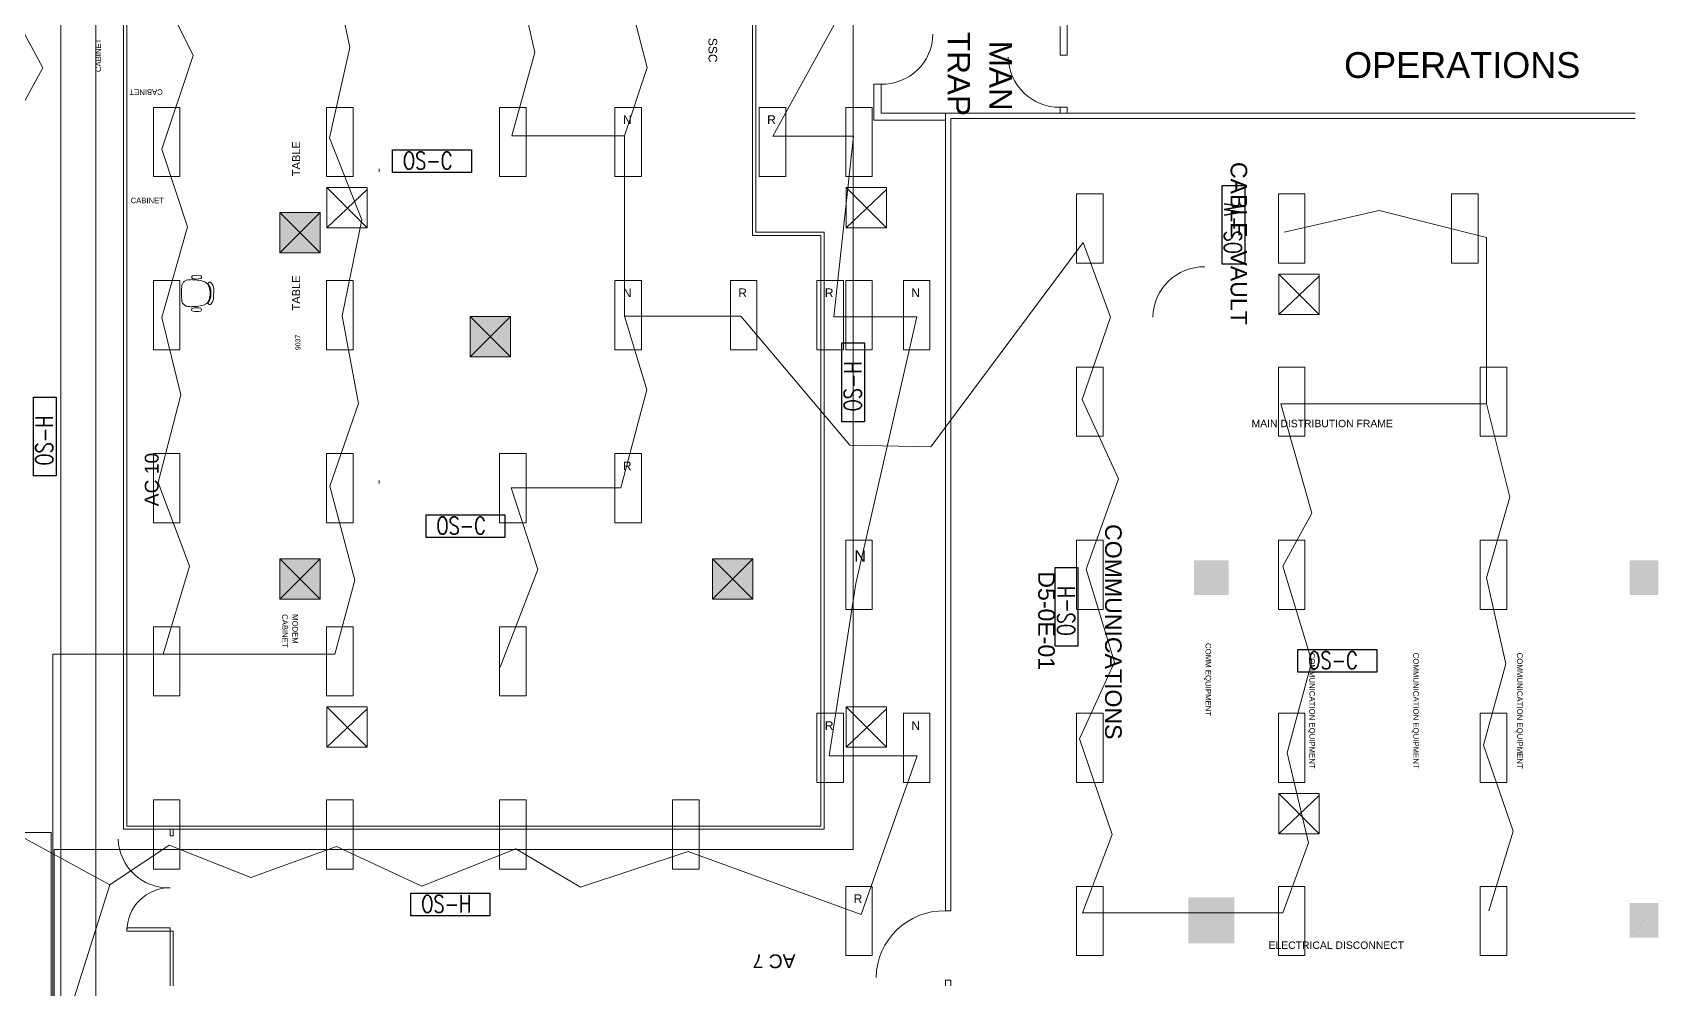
# Model space of a CAD drawing. Extents: x -6172 to 8039, y -4082 to 1639.
# Drawn here: x 850 to 1978, y -1049 to -387 of the extents above; entities that cross this region are included whole.
import ezdxf
from ezdxf.enums import TextEntityAlignment as Align

# ---------------------------------------------------------------- set-up
doc = ezdxf.new("R2010")
doc.units = 0
doc.header["$LTSCALE"] = 96
doc.header["$MEASUREMENT"] = 0
doc.layers.get('0').update_dxf_attribs({"linetype": 'CONTINUOUS', "lineweight": 0})
for name, color, linetype, lineweight in [('21', 7, 'CONTINUOUS', 0), ('38', 7, 'CONTINUOUS', 0), ('A-ANNO-RMNA', 4, 'CONTINUOUS', 0), ('A-DOOR', 2, 'CONTINUOUS', 0), ('A-FURN-BOOK', 2, 'CONTINUOUS', 0), ('A-FURN-CHAR', 3, 'CONTINUOUS', 0), ('A-GRID-COLS', 2, 'CONTINUOUS', 0), ('A-PATT-WALL', 1, 'CONTINUOUS', 0), ('A-TPM-INACTIVE', 7, 'CONTINUOUS', 0), ('A-WALL-FULL', 6, 'CONTINUOUS', 0), ('FLT-Bus 1', 10, 'CONTINUOUS', 0), ('FLT-Bus 2', 40, 'CONTINUOUS', 0), ('FLT-Bus 3', 70, 'CONTINUOUS', 0), ('FLT-Bus 4', 120, 'CONTINUOUS', 0), ('FLT-Bus 5', 150, 'CONTINUOUS', 0), ('FLT-Bus 6', 190, 'CONTINUOUS', 0), ('NTS_NOT_TO_STANDARDS', 7, 'CONTINUOUS', 0)]:
    doc.layers.add(name, color=color, linetype=linetype, lineweight=lineweight)
doc.layers.add('FLT-Occupancy-Sensor', color=160, linetype='CONTINUOUS')
doc.styles.add('ARIAL', font='ARIAL', dxfattribs={"height": 0.2})
doc.styles.add('SIM-00', font='SIMPLEX.SHX', dxfattribs={"width": 0.75})

# ---------------------------------------------------------------- blocks, each defined once
blk = doc.blocks.new('24LITE')
at = {"layer": '21', "color": 7, "linetype": 'Continuous'}
for p, q in [((1.1, 81.8), (1.1, 9.8)), ((1.1, 81.8), (28.7, 81.8)), ((28.7, 81.8), (28.7, 9.8)), ((1.1, 9.8), (28.7, 9.8))]:
    blk.add_line(p, q, dxfattribs=at)
blk = doc.blocks.new('SGRILL')
at = {"layer": '21', "color": 1, "linetype": 'Continuous'}
for p, q in [((1.5, -1.5), (43.5, -43.5)), ((1.5, -43.5), (1.5, -1.5)), ((1.5, -1.5), (43.5, -1.5)), ((1.5, -43.5), (43.5, -3.6)), ((43.5, -43.5), (43.5, -1.5)), ((1.5, -43.5), (43.5, -43.5))]:
    blk.add_line(p, q, dxfattribs=at)
blk = doc.blocks.new('ZZ000001')
at = {"layer": '21', "color": 7, "linetype": 'Continuous'}
for p, q in [((1090.8, -483), (1090.8, -481)), ((1414.3, -558.4), (1414.3, -606.4)), ((1414.3, -558.4), (1432.7, -558.4)), ((1432.7, -558.4), (1432.7, -606.4)), ((1414.3, -606.4), (1432.7, -606.4)), ((1090.8, -699.1), (1090.8, -697.1))]:
    blk.add_line(p, q, dxfattribs=at)
at = {"layer": '38', "color": 7, "linetype": 'Continuous'}
blk.add_line((1414.3, -558.4), (1432.7, -558.4), dxfattribs=at)
at = {"color": 0, "linetype": 'ByBlock', "xscale": 0.6666977108052228, "yscale": 0.6666977108052228}
for name, p in [('24LITE', (933.6, -492.9)), ('24LITE', (1053.6, -492.9)), ('24LITE', (1173.6, -492.9)), ('24LITE', (1253.6, -492.9)), ('24LITE', (1353.6, -492.9)), ('24LITE', (1413.6, -492.9)), ('SGRILL', (1053.6, -492.9)), ('SGRILL', (1413.6, -492.9)), ('24LITE', (1573.6, -552.9)), ('24LITE', (1713.6, -552.9)), ('24LITE', (1833.6, -552.9)), ('24LITE', (933.6, -612.9)), ('24LITE', (1053.6, -612.9)), ('24LITE', (1253.6, -612.9)), ('24LITE', (1333.6, -612.9)), ('24LITE', (1393.6, -612.9)), ('24LITE', (1453.6, -612.9)), ('SGRILL', (1713.6, -552.9)), ('24LITE', (1573.6, -672.9)), ('24LITE', (1713.6, -672.9)), ('24LITE', (1853.6, -672.9)), ('24LITE', (933.6, -732.9)), ('24LITE', (1053.6, -732.9)), ('24LITE', (1173.6, -732.9)), ('24LITE', (1253.6, -732.9)), ('24LITE', (1413.6, -792.9)), ('24LITE', (1573.6, -792.9)), ('24LITE', (1713.6, -792.9)), ('24LITE', (1853.6, -792.9)), ('24LITE', (933.6, -852.9)), ('24LITE', (1053.6, -852.9)), ('24LITE', (1173.6, -852.9)), ('SGRILL', (1053.6, -852.9)), ('SGRILL', (1413.6, -852.9)), ('24LITE', (1393.6, -912.9)), ('24LITE', (1453.6, -912.9)), ('24LITE', (1573.6, -912.9)), ('24LITE', (1713.6, -912.9)), ('24LITE', (1853.6, -912.9)), ('24LITE', (933.6, -972.9)), ('24LITE', (1053.6, -972.9)), ('24LITE', (1173.6, -972.9)), ('24LITE', (1293.6, -972.9)), ('SGRILL', (1713.6, -912.9)), ('24LITE', (1413.6, -1032.9)), ('24LITE', (1573.6, -1032.9)), ('24LITE', (1713.6, -1032.9)), ('24LITE', (1853.6, -1032.9))]:
    blk.add_blockref(name, p, dxfattribs=at)
at = {"layer": '21', "color": 7, "linetype": 'Continuous', "style": 'ARIAL'}
for s, height, p in [('N', 6, (1259.8, -449.9)), ('R', 6, (1359.8, -449.9)), ('N', 6, (1259.8, -569.9)), ('R', 6, (1339.8, -569.9)), ('R', 6, (1399.8, -569.9)), ('N', 6, (1459.8, -569.9)), ('R', 6, (1259.8, -689.9)), ('N', 8, (1420.3, -753.4)), ('R', 6, (1399.8, -869.9)), ('N', 6, (1459.8, -869.9)), ('R', 6, (1419.8, -989.9))]:
    blk.add_text(s, height=height, dxfattribs=at).set_placement(p)
blk = doc.blocks.new('ZZ000107')
at = {"layer": 'A-FURN-CHAR', "color": 8, "linetype": 'Continuous'}
for centre, radius, start, end in [((961.8, -553.2), 23.4, 258.3774, 268.9611), ((961.8, -552.9), 23.6, 268.9669, 279.4802), ((961.7, -552.6), 24, 279.4844, 289.8861)]:
    blk.add_arc(centre, radius, start, end, dxfattribs=at)
blk = doc.blocks.new('ZZ000108')
at = {"layer": 'A-FURN-CHAR', "color": 8, "linetype": 'Continuous'}
for centre, radius, start, end in [((959, -563), 5.14, 148.1361, 160.3199), ((958.9, -562.9), 5.04, 135.7851, 148.1339), ((958.8, -562.9), 4.96, 123.2981, 135.7797), ((958.8, -562.8), 4.91, 110.7329, 123.2886)]:
    blk.add_arc(centre, radius, start, end, dxfattribs=at)
blk = doc.blocks.new('ZZ000109')
at = {"layer": 'A-FURN-CHAR', "color": 8, "linetype": 'Continuous'}
for centre, radius, start, end in [((961.5, -581.2), 23.4, 90.2057, 100.7864), ((961.5, -581.5), 23.6, 79.6894, 90.1997), ((961.4, -581.8), 24, 69.2864, 79.6853)]:
    blk.add_arc(centre, radius, start, end, dxfattribs=at)
blk = doc.blocks.new('ZZ000110')
at = {"layer": 'A-FURN-CHAR', "color": 8, "linetype": 'Continuous'}
for centre, radius, start, end in [((968.6, -569.5), 7.59, 315.5287, 326.8773), ((968.4, -569.5), 7.73, 326.8703, 338.0796), ((968.4, -569.4), 7.8, 338.0708, 349.2058)]:
    blk.add_arc(centre, radius, start, end, dxfattribs=at)
blk = doc.blocks.new('ZZ000111')
at = {"layer": 'A-FURN-CHAR', "color": 8, "linetype": 'Continuous'}
for radius, start, end in [(1.13, 156.8686, 168.2059), (1.15, 168.2063, 179.4735), (1.16, 179.4734, 190.6764), (1.16, 190.6727, 201.8263), (1.13, 145.4681, 156.8702), (1.17, 201.8225, 212.949), (1.17, 212.9489, 224.0745), (1.16, 224.0689, 235.2199), (1.16, 235.2165, 246.4153), (1.15, 246.4151, 257.6775), (1.11, 291.8635, 303.3396), (1.14, 257.6794, 269.0117), (1.13, 269.0114, 280.4094), (1.12, 280.4106, 291.8591)]:
    blk.add_arc((973.4, -573.9), radius, start, end, dxfattribs=at)
blk = doc.blocks.new('ZZ000112')
at = {"layer": 'A-FURN-CHAR', "color": 8, "linetype": 'Continuous'}
for centre, radius, start, end in [((966.6, -568.5), 7.59, 320.8101, 330.9661), ((966.4, -568.4), 7.73, 330.9607, 340.9952), ((966.4, -568.4), 7.82, 340.9888, 350.9485)]:
    blk.add_arc(centre, radius, start, end, dxfattribs=at)
blk = doc.blocks.new('ZZ000113')
at = {"layer": 'A-FURN-CHAR', "color": 8, "linetype": 'Continuous'}
for centre, radius, start, end in [((968.6, -565), 7.59, 32.2894, 43.638), ((968.5, -565.1), 7.73, 21.087, 32.2963), ((968.4, -565.1), 7.8, 9.9612, 21.0963)]:
    blk.add_arc(centre, radius, start, end, dxfattribs=at)
blk = doc.blocks.new('ZZ000114')
at = {"layer": 'A-FURN-CHAR', "color": 8, "linetype": 'Continuous'}
for centre, radius, start, end in [((966.6, -566), 7.59, 28.201, 38.357), ((966.5, -566.1), 7.73, 18.1716, 28.2061), ((966.4, -566.1), 7.82, 8.2181, 18.1779)]:
    blk.add_arc(centre, radius, start, end, dxfattribs=at)
blk = doc.blocks.new('ZZ000115')
at = {"layer": 'A-FURN-CHAR', "color": 8, "linetype": 'Continuous'}
for radius, start, end in [(1.16, 157.3411, 168.4946), (1.16, 168.4898, 179.6928), (1.15, 179.6957, 190.9629), (1.13, 190.9599, 202.2973), (1.17, 146.2157, 157.3422), (1.13, 202.298, 213.7001), (1.17, 135.0945, 146.2202), (1.16, 123.9474, 135.0984), (1.16, 112.7509, 123.9497), (1.15, 101.4888, 112.7512), (1.14, 90.1563, 101.4887), (1.13, 78.7568, 90.1548), (1.12, 67.3091, 78.7576), (1.11, 55.8258, 67.3019)]:
    blk.add_arc((973.5, -560.7), radius, start, end, dxfattribs=at)
blk = doc.blocks.new('FLT-Occupancy Sensor Hallway')
at = {"layer": 'FLT-Occupancy-Sensor'}
blk.add_lwpolyline([(0, 0), (54.6, 0), (54.6, -15.7), (0, -15.7)], close=True, dxfattribs=at)
at = {"layer": 'FLT-Occupancy-Sensor', "insert": (7.1, -1.5), "char_height": 12, "width": 54.638, "attachment_point": 1, "style": 'SIM-00'}
blk.add_mtext('OS-H', dxfattribs=at)
blk = doc.blocks.new('FLT-Occupancy Sensor Ceiling')
at = {"layer": 'FLT-Occupancy-Sensor'}
blk.add_lwpolyline([(0, 0), (54.6, 0), (54.6, -15.7), (0, -15.7)], close=True, dxfattribs=at)
at = {"layer": 'FLT-Occupancy-Sensor', "insert": (7.1, -1.5), "char_height": 12, "width": 54.638, "attachment_point": 1, "style": 'SIM-00'}
blk.add_mtext('OS-C', dxfattribs=at)
blk = doc.blocks.new('FLT-Occupancy Sensor Wall Mount')
at = {"layer": 'FLT-Occupancy-Sensor'}
blk.add_lwpolyline([(0, 0), (54.6, 0), (54.6, -15.7), (0, -15.7)], close=True, dxfattribs=at)
at = {"layer": 'FLT-Occupancy-Sensor', "insert": (7.1, -1.5), "char_height": 12, "width": 54.638, "attachment_point": 1, "style": 'SIM-00'}
blk.add_mtext('OS-W', dxfattribs=at)

msp = doc.modelspace()

# ---------------------------------------------------------------- linework, layer by layer
at = {"layer": 'A-DOOR'}
for p, q in [((915.9, -1009.3), (915.9, -1007.1)), ((945.9, -1007.1), (915.9, -1007.1)), ((915.9, -1009.3), (945.9, -1009.3)), ((945.9, -1007.1), (945.9, -1009.3))]:
    msp.add_line(p, q, dxfattribs=at)
at = {"layer": 'A-DOOR', "const_width": 0.00174}
for points in [[(1438.8, -387.6), (1438.8, -386.4), (1474.8, -386.4), (1474.8, -387.6)], [(1438.8, -387.6), (1474.8, -387.6)], [(1563, -403.5), (1563, -402.3), (1527, -402.3), (1527, -403.5)], [(1563, -403.5), (1527, -403.5)], [(1663.3, -583.7), (1627.3, -583.7)], [(1663.3, -583.7), (1663.3, -584.9), (1627.3, -584.9), (1627.3, -583.7)], [(945.9, -943.3), (909.9, -943.3)], [(909.9, -943.3), (909.9, -945.6), (945.9, -945.6), (945.9, -943.3)], [(1483.4, -1041.6), (1483.4, -1043.3), (1435.4, -1043.3), (1435.4, -1041.6)], [(1483.4, -1041.6), (1435.4, -1041.6)]]:
    msp.add_lwpolyline(points, dxfattribs=at)
at = {"layer": 'A-DOOR'}
for centre, radius, start, end in [((1439.4, -387), 35.4, 269.0369, 359.0274), ((1562.4, -402.9), 35.4, 180.9726, 270.9631), ((1662.7, -584.3), 35.4, 89.029, 179.0233), ((944.8, -944.5), 34.9, 181.8384, 271.8419), ((945.9, -1009.3), 30, 89.9981, 180), ((1482.5, -1042.4), 47.1, 88.9301, 178.9204)]:
    msp.add_arc(centre, radius, start, end, dxfattribs=at)
at = {"layer": 'A-FURN-BOOK', "const_width": 0.00174}
msp.add_lwpolyline([(1441.7, -450.1), (1477.7, -450.1), (1477.7, -468.1), (1441.7, -468.1)], close=True, dxfattribs=at)
at = {"layer": 'A-FURN-CHAR'}
for p, q in [((974.1, -565), (974.1, -569.6)), ((976, -570.9), (976.1, -563.7))]:
    msp.add_line(p, q, dxfattribs=at)
for centre, radius, start, end in [((995.2, -567.2), 41.5, 171.8226, 188.0504), ((961.6, -556.1), 0.891, 98.9077, 256.5908), ((964.6, -545.8), 11.6, 254.0492, 283.2521), ((964.4, -566.4), 11.6, 75.9149, 104.7245), ((966.7, -556.1), 1.08, 297.4807, 62.9057), ((968.2, -563.8), 4.73, 11.7481, 67.8644), ((959.5, -567.3), 14.1, 341.3764, 18.4826), ((959.1, -571.2), 5.3, 199.755, 247.711), ((968.2, -570.7), 4.73, 291.3024, 347.4188), ((961.4, -578.6), 0.891, 102.5761, 260.2592), ((964.3, -588.9), 11.6, 75.9148, 105.1176), ((964.4, -568.3), 11.6, 254.4424, 283.252), ((966.6, -578.6), 1.08, 296.2612, 61.6861)]:
    msp.add_arc(centre, radius, start, end, dxfattribs=at)
at = {"layer": 'A-GRID-COLS'}
for p, q in [((1021.9, -539.3), (1021.9, -511.3)), ((1021.9, -511.3), (1049.9, -511.3)), ((1021.9, -539.3), (1049.9, -511.3)), ((1021.9, -511.3), (1049.9, -539.3)), ((1049.9, -511.3), (1049.9, -539.3)), ((1049.9, -539.3), (1021.9, -539.3)), ((1153.9, -611.3), (1153.9, -583.3)), ((1153.9, -583.3), (1181.9, -583.3)), ((1153.9, -611.3), (1181.9, -583.3)), ((1153.9, -583.3), (1181.9, -611.3)), ((1181.9, -583.3), (1181.9, -611.3)), ((1181.9, -611.3), (1153.9, -611.3)), ((1021.9, -779.3), (1021.9, -751.3)), ((1021.9, -751.3), (1049.9, -751.3)), ((1021.9, -779.3), (1049.9, -751.3)), ((1021.9, -751.3), (1049.9, -779.3)), ((1049.9, -751.3), (1049.9, -779.3)), ((1321.9, -779.3), (1321.9, -751.3)), ((1321.9, -751.3), (1349.9, -751.3)), ((1321.9, -779.3), (1349.9, -751.3)), ((1321.9, -751.3), (1349.9, -779.3)), ((1349.9, -751.3), (1349.9, -779.3)), ((1033.2, -765.3), (1033.2, -765.3)), ((1037.9, -764.4), (1037.9, -764.4)), ((1335.9, -765.3), (1335.9, -765.3)), ((1049.9, -779.3), (1021.9, -779.3)), ((1349.9, -779.3), (1321.9, -779.3))]:
    msp.add_line(p, q, dxfattribs=at)
at = {"layer": 'A-GRID-COLS', "const_width": 0.00174}
for points in [[(1655.8, -752.4), (1679.8, -776.4)], [(1679.8, -752.4), (1655.8, -752.4), (1655.8, -776.4), (1679.8, -776.4), (1679.8, -752.4)], [(1655.8, -776.4), (1679.8, -752.4)], [(1957.8, -776.4), (1977.8, -752.4)], [(1977.8, -776.4), (1957.8, -752.4)], [(1977.8, -776.4), (1977.8, -752.4), (1957.8, -752.4), (1957.8, -776.4), (1977.8, -776.4)], [(1667.8, -764.4), (1667.8, -764.4)], [(1967.8, -764.4), (1967.8, -764.4)], [(1651.8, -1017.9), (1651.8, -985.9), (1683.8, -985.9), (1683.8, -1017.9), (1651.8, -1017.9)], [(1651.8, -1017.9), (1683.8, -985.9)], [(1651.8, -985.9), (1683.8, -1017.9)], [(1957.8, -1013.9), (1977.8, -989.9)], [(1977.8, -1013.9), (1977.8, -989.9), (1957.8, -989.9), (1957.8, -1013.9), (1977.8, -1013.9)], [(1977.8, -1013.9), (1957.8, -989.9)], [(1667.8, -1001.9), (1667.8, -1001.9)], [(1967.8, -1001.9), (1967.8, -1001.9)]]:
    msp.add_lwpolyline(points, dxfattribs=at)
at = {"layer": 'A-PATT-WALL'}
for points in [[(1021.9, -511.3), (1049.9, -511.3), (1021.9, -539.3), (1049.9, -539.3)], [(1153.9, -583.3), (1181.9, -583.3), (1153.9, -611.3), (1181.9, -611.3)], [(1021.9, -751.3), (1049.9, -751.3), (1021.9, -779.3), (1049.9, -779.3)], [(1321.9, -751.3), (1349.9, -751.3), (1321.9, -779.3), (1349.9, -779.3)], [(1655.8, -752.4), (1679.8, -752.4), (1655.8, -776.4), (1679.8, -776.4)], [(1957.8, -752.4), (1977.8, -752.4), (1957.8, -776.4), (1977.8, -776.4)], [(1651.8, -985.9), (1683.8, -985.9), (1651.8, -1017.9), (1683.8, -1017.9)], [(1957.8, -989.9), (1977.8, -989.9), (1957.8, -1013.9), (1977.8, -1013.9)]]:
    msp.add_solid(points, dxfattribs=at)
at = {"layer": 'A-WALL-FULL'}
for p, q in [((913.6, -938.8), (913.6, -268.3)), ((915.9, -936.6), (915.9, -266.1)), ((1349.6, -320), (1349.6, -527.2)), ((1351.9, -320), (1351.9, -525)), ((1563, -382.3), (1563, -402.3)), ((1567.9, -377.5), (1567.9, -402.3)), ((1567.9, -402.3), (1563, -402.3)), ((1433.9, -422.4), (1438.8, -422.4)), ((1433.9, -422.4), (1433.9, -447.2)), ((1438.8, -422.4), (1438.8, -442.3)), ((1563, -438.3), (1567.9, -438.3)), ((1563, -438.3), (1563, -442.3)), ((1567.9, -438.3), (1567.9, -442.3)), ((1433.9, -447.2), (1483.4, -447.2)), ((1483.4, -442.3), (1438.8, -442.3)), ((1483.4, -442.3), (1961.8, -442.3)), ((1483.4, -995.3), (1483.4, -442.3)), ((1483.4, -446.3), (1483.4, -448.1)), ((1487.1, -446.1), (1961.8, -446.1)), ((1487.1, -995.3), (1487.1, -446.1)), ((1349.6, -527.2), (1397.1, -527.2)), ((1399.4, -525), (1351.9, -525)), ((1397.1, -527.2), (1397.1, -936.6)), ((1399.4, -525), (1399.4, -938.8)), ((1399.4, -938.8), (913.6, -938.8)), ((1397.1, -936.6), (915.9, -936.6)), ((945.9, -943.3), (945.9, -938.8)), ((945.9, -943.3), (948.1, -943.3)), ((948.1, -938.8), (948.1, -943.3)), ((1487.1, -995.3), (1483.4, -995.3)), ((945.9, -1047.3), (945.9, -1009.3)), ((948.1, -1009.3), (945.9, -1009.3)), ((948.1, -1009.3), (948.1, -1047.3)), ((1483.4, -1047.3), (1483.4, -1043.3)), ((1483.4, -1043.3), (1487.1, -1043.3)), ((1487.1, -1047.3), (1487.1, -1043.3))]:
    msp.add_line(p, q, dxfattribs=at)
at = {"layer": 'A-WALL-FULL', "const_width": 0.00174}
for points in [[(1977.8, -1734.3), (1977.9, 1045.5)], [(1961.8, -752.4), (1961.8, -296.4)], [(1661.8, -548.9), (1661.8, -446.9)], [(1665.8, -446.9), (1665.8, -548.9)], [(1665.8, -548.9), (1661.8, -548.9)], [(1661.8, -584.9), (1665.8, -584.9)], [(1961.8, -594.9), (1661.8, -594.9), (1661.8, -584.9)], [(1665.8, -584.9), (1665.8, -590.9), (1961.8, -590.9)], [(1961.8, -989.9), (1961.8, -776.4)], [(1483.1, -995.3), (1487.1, -995.3)], [(1961.8, -1232.4), (1961.8, -1013.9)], [(921.9, -1047.3), (1961.8, -1047.3)], [(921.9, -1047.3), (921.9, -1053.3)], [(945.9, -1091.3), (945.9, -1047.3)]]:
    msp.add_lwpolyline(points, dxfattribs=at)
at = {"layer": 'FLT-Bus 1'}
for points in [[(820.6, -342.5), (857.6, -411), (827.7, -465.6)], [(827.5, -935.6), (904, -977.3), (945.2, -949.8), (1001.9, -972.2), (1061.2, -950.7), (1120.4, -978.2), (1185.7, -952.4), (1230.4, -979), (1305.1, -954.1), (1425, -997.8), (1463.8, -887.8), (1402.8, -887.8), (1421.4, -768.4), (1463.6, -583.5), (1406.2, -583.5), (1419.8, -458.3), (1363.8, -458.3), (1420.1, -355.7)], [(904, -977.3), (860.4, -1115.6), (867, -1165.6), (858.6, -1230), (875.9, -1291.9), (858.7, -1356.2), (875.1, -1407.2), (858.1, -1474.6), (960.8, -1474.6), (858.1, -1474.6), (874.5, -1531), (861.9, -1592), (876.4, -1659.6), (862.4, -1713.1), (878.7, -1764.2), (861.8, -1828.1), (958.4, -1828.1), (972.9, -1775.2), (956.6, -1711.9)]]:
    msp.add_lwpolyline(points, dxfattribs=at)
at = {"layer": 'FLT-Bus 2'}
msp.add_lwpolyline([(695.3, -224.1), (695.3, -324.6), (870.1, -324.6), (870.1, -1216.4), (973.3, -1216.4)], dxfattribs=at)
at = {"layer": 'FLT-Bus 3'}
msp.add_lwpolyline([(937.3, 76.5), (894.5, 76.5), (894.5, -1214.1), (973.3, -1214.1)], dxfattribs=at)
at = {"layer": 'FLT-Bus 4'}
msp.add_lwpolyline([(1538.6, -338.9), (1419.4, -338.9), (1419.4, -952.7), (865.5, -952.7), (865.5, -1212.1), (973.3, -1212.1)], dxfattribs=at)
at = {"layer": 'FLT-Bus 5'}
for points in [[(937.2, -352.4), (961.8, -402.5), (940.2, -467.3), (957.9, -521.3), (940.2, -584.1), (953.3, -637.7), (937.6, -698.4), (959.3, -756.5), (941.1, -817.3), (1060, -817.3), (1073.9, -766.1), (1056.6, -701), (1076.5, -643.7), (1065.2, -583), (1078.8, -516.3), (1056.5, -459.4), (1070.4, -396.9), (1057.9, -335.8)], [(1185.5, -341.8), (1198.8, -400.4), (1182.8, -458.2), (1260.9, -458.2), (1276.7, -410.8), (1258.5, -340.3)], [(1260.9, -458.2), (1260.9, -583.1), (1341.6, -583.1), (1260.9, -583.1), (1276.4, -634.1), (1258.3, -702), (1182.4, -702), (1200.8, -758.8), (1174.7, -826.5)], [(1858.7, -643.9), (1858.7, -528.6), (1784.2, -509.8), (1718.3, -524.8)], [(1341.6, -583.1), (1417.2, -672.5), (1473.3, -673.6), (1579, -532), (1597.9, -583.9), (1578.2, -640.8), (1603.5, -695.9), (1581, -758.5), (1600.7, -822.9), (1576.4, -876.1), (1599.1, -942.4), (1578.5, -996.8), (1717.5, -996.8), (1735.2, -948.2), (1720.5, -885.8), (1737.4, -822.5), (1717.5, -756.4), (1737.4, -719.6), (1716.1, -643.9), (1858.7, -643.9), (1874.9, -708.6), (1858.7, -764.5), (1872, -824), (1856.5, -880.6), (1877.1, -940.2), (1860.2, -995.3)], [(941.1, -817.3), (864.6, -817.3), (864.6, -1214), (973.3, -1214)]]:
    msp.add_lwpolyline(points, dxfattribs=at)
at = {"layer": 'FLT-Bus 6'}
msp.add_lwpolyline([(700, -941), (863.5, -941), (863.5, -1213.4), (973.3, -1213.4)], dxfattribs=at)

# ---------------------------------------------------------------- block references
for name in ['ZZ000001', 'ZZ000108', 'ZZ000109', 'ZZ000115', 'ZZ000114', 'ZZ000113', 'ZZ000111', 'ZZ000112', 'ZZ000110', 'ZZ000107']:
    msp.add_blockref(name, (0, 0))
at = {"layer": 'FLT-Occupancy-Sensor'}
for name, p in [('FLT-Occupancy Sensor Ceiling', (1100.2, -467.8)), ('FLT-Occupancy Sensor Ceiling', (1123.4, -720.8)), ('FLT-Occupancy Sensor Ceiling', (1727.9, -814.1)), ('FLT-Occupancy Sensor Hallway', (1112.9, -983))]:
    msp.add_blockref(name, p, dxfattribs=at)
at = {"layer": 'FLT-Occupancy-Sensor', "rotation": 90}
for name, p in [('FLT-Occupancy Sensor Wall Mount', (1675.3, -547.1)), ('FLT-Occupancy Sensor Hallway', (1411.7, -656.3)), ('FLT-Occupancy Sensor Hallway', (851.1, -693.8)), ('FLT-Occupancy Sensor Hallway', (1559.6, -811.9))]:
    msp.add_blockref(name, p, dxfattribs=at)

# ---------------------------------------------------------------- texts
at = {"layer": 'A-ANNO-RMNA', "style": 'ARIAL'}
for s, height, p in [('TRAP', 15.64, (1484.9, -386.1)), (' MAN', 15.64, (1514, -386.1)), ('CABLE  VAULT', 11.453, (1681.2, -476.2))]:
    msp.add_text(s, height=height, rotation=270, dxfattribs=at).set_placement(p)
msp.add_text('OPERATIONS', height=17.88, dxfattribs=at).set_placement((1759.9, -418))
msp.add_text('COMMUNICATIONS', height=11.453, rotation=270, dxfattribs=at).set_placement((1594.2, -801.9), align=Align.CENTER)
at = {"layer": 'A-TPM-INACTIVE', "style": 'ARIAL'}
msp.add_text('D5-0E-01', height=11.45, rotation=270, dxfattribs=at).set_placement((1547.8, -760))
at = {"layer": 'NTS_NOT_TO_STANDARDS', "style": 'ARIAL'}
for s, height, rotation, p in [('CABINET', 3.82, 90, (898, -413.9)), ('SSC', 5.97, 270, (1319.2, -390.2)), ('CABINET', 3.82, 180, (940.8, -425.9)), ('TABLE', 5.49, 90, (1036, -486.1)), ('TABLE', 5.49, 90, (1036, -579.2)), ('9037', 3.4, 90, (1036.2, -606.6)), ('AC 10', 9.54, 90.0022, (937.9, -714.9)), ('CABINET', 3.82, 270, (1023.6, -789.7)), ('MODEM ', 3.82, 270, (1030.7, -789.7)), ('AC 7', 9.54, 180.0022, (1379.5, -1025.5))]:
    msp.add_text(s, height=height, rotation=rotation, dxfattribs=at).set_placement(p)
msp.add_text('CABINET', height=3.82, dxfattribs=at).set_placement((918.5, -504.8))
for s, height, p in [('MAIN DISTRIBUTION FRAME', 5.154, (1744.7, -660.1)), ('ELECTRICAL DISCONNECT', 5.151, (1754.5, -1021.7))]:
    msp.add_text(s, height=height, dxfattribs=at).set_placement(p, align=Align.CENTER)
for s, height, p in [('COMM EQUIPMENT', 3.864, (1663.8, -835)), ('COMMUNICATION EQUIPMENT', 3.864, (1735.8, -856.6)), ('COMMUNICATION EQUIPMENT', 3.865, (1807.8, -856.6)), ('COMMUNICATION EQUIPMENT', 3.868, (1879.8, -856.6))]:
    msp.add_text(s, height=height, rotation=270, dxfattribs=at).set_placement(p, align=Align.CENTER)

doc.saveas('drawing.dxf')
